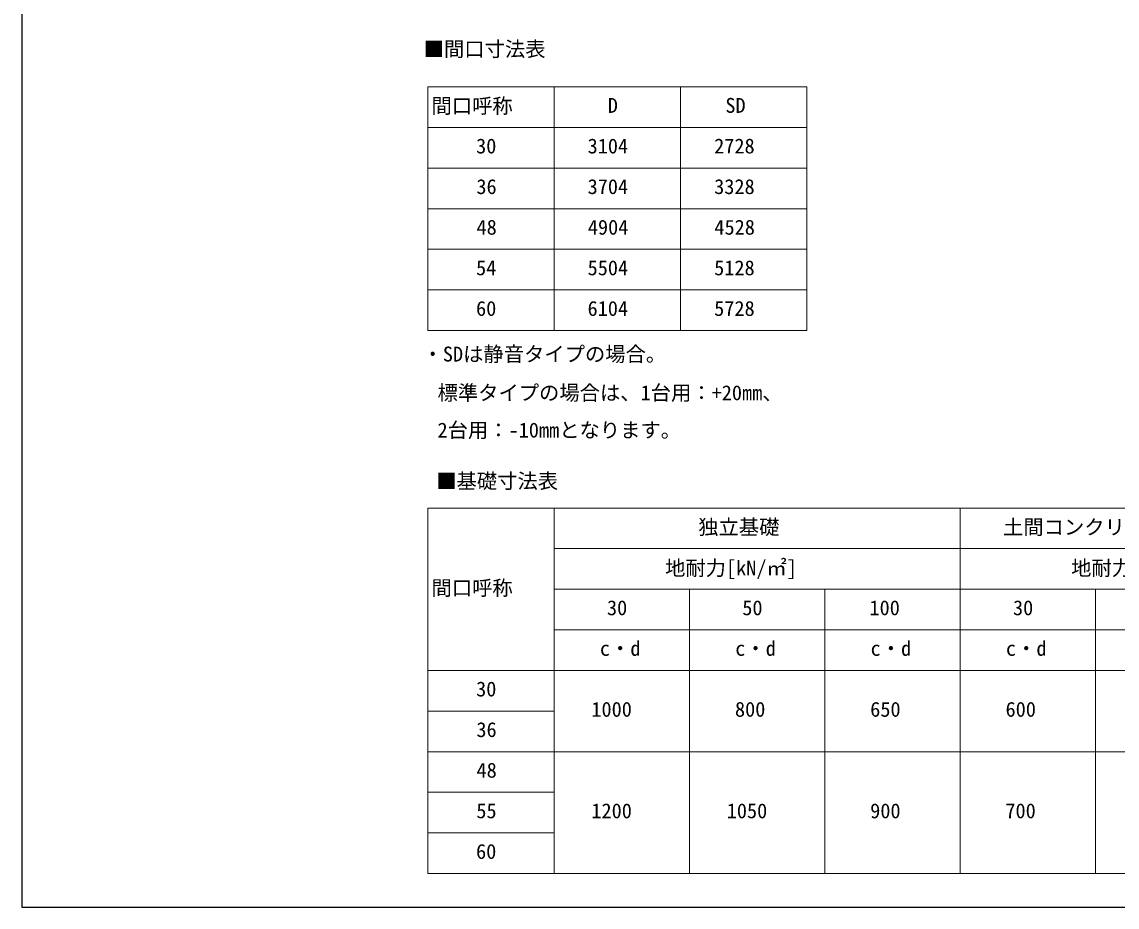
# Model space of a CAD drawing. Units: millimetres, scale not verified. Extents: x -13125 to 13125, y -19494 to 19412.
# Drawn here: x -13125 to -987, y -19494 to -9685 of the extents above; entities that cross this region are included whole.
import ezdxf
from ezdxf.enums import TextEntityAlignment as Align

# ---------------------------------------------------------------- set-up
doc = ezdxf.new("R2010")
doc.units = ezdxf.units.MM
doc.header["$LTSCALE"] = 70
doc.layers.add('0-1_TABLE1', color=7, linetype='Continuous', lineweight=18)
doc.layers.add('0-2_USER1', color=3, linetype='Continuous')
doc.layers.add('0-7_YKK_ZWAK', color=7, linetype='Continuous')
doc.styles.add('ＭＳ ゴシック', font='')
doc.styles.get('ＭＳ ゴシック').set_extended_font_data('MS Gothic')

msp = doc.modelspace()

# ---------------------------------------------------------------- linework, layer by layer
at = {"layer": '0-1_TABLE1'}
for p, q in [((-8625, -10404.81), (-4425, -10404.81)), ((-8625, -10404.81), (-8625, -13104.81)), ((-7225, -10404.81), (-7225, -13104.81)), ((-5825, -10404.81), (-5825, -13104.81)), ((-4425, -10404.81), (-4425, -13104.81)), ((-8625, -10854.81), (-4425, -10854.81)), ((-8625, -11304.81), (-4425, -11304.81)), ((-8625, -11754.81), (-4425, -11754.81)), ((-8625, -12204.81), (-4425, -12204.81)), ((-8625, -12654.81), (-4425, -12654.81)), ((-8625, -13104.81), (-4425, -13104.81)), ((-8625, -15071.75), (1775, -15071.75)), ((-8625, -15071.75), (-8625, -19121.75)), ((-7225, -15071.75), (-7225, -19121.75)), ((-2725, -15071.75), (-2725, -19121.75)), ((-7225, -15521.75), (1775, -15521.75)), ((-7225, -15971.75), (1775, -15971.75)), ((-5725, -15971.75), (-5725, -19121.75)), ((-4225, -15971.75), (-4225, -19121.75)), ((-1225, -15971.75), (-1225, -19121.75)), ((-7225, -16421.75), (1775, -16421.75)), ((-8625, -16871.75), (1775, -16871.75)), ((-8625, -17321.75), (-7225, -17321.75)), ((-8625, -17771.75), (1775, -17771.75)), ((-8625, -18221.75), (-7225, -18221.75)), ((-8625, -18671.75), (-7225, -18671.75)), ((-8625, -19121.75), (1775, -19121.75))]:
    msp.add_line(p, q, dxfattribs=at)
at = {"layer": '0-7_YKK_ZWAK'}
msp.add_line((-13125, 18756), (-13125, -19494), dxfattribs=at)
msp.add_lwpolyline([(-13125, -19494), (13125, -19494), (13125, 18756)], dxfattribs=at)

# ---------------------------------------------------------------- texts
at = {"layer": '0-1_TABLE1', "style": 'ＭＳ ゴシック'}
for s, p in [('間口呼称', (-8585.94, -10747.42)), ('D', (-6631.75, -10742.31)), ('SD', (-5328.91, -10742.31)), ('30', (-8091.19, -11192.31)), ('3104', (-6855.47, -11192.31)), ('2728', (-5452.91, -11192.31)), ('36', (-8088, -11642.31)), ('3704', (-6855.47, -11642.31)), ('3328', (-5452.91, -11642.31)), ('48', (-8086.72, -12092.31)), ('4904', (-6852.91, -12092.31)), ('4528', (-5450.36, -12092.31)), ('54', (-8091.83, -12542.31)), ('5504', (-6855.47, -12542.31)), ('5128', (-5452.91, -12542.31)), ('60', (-8091.83, -12992.31)), ('6104', (-6856.11, -12992.31)), ('5728', (-5452.91, -12992.31)), ('独立基礎', (-5629.55, -15415.01)), ('土間コンクリート考慮基礎', (-2251.35, -15415.01)), ('地耐力[kN/㎡]', (-5997.09, -15868.84)), ('地耐力[kN/㎡]', (-1497.09, -15868.84)), ('間口呼称', (-8585.94, -16089.37)), ('30', (-6641.19, -16309.25)), ('50', (-5141.19, -16309.25)), ('100', (-3731.96, -16309.25)), ('30', (-2141.19, -16309.25)), ('c・d', (-6719.18, -16759.25)), ('c・d', (-5219.18, -16759.25)), ('c・d', (-3719.18, -16759.25)), ('c・d', (-2219.18, -16759.25)), ('30', (-8091.19, -17209.25)), ('1000', (-6813.78, -17434.25)), ('800', (-5222.37, -17434.25)), ('650', (-3723.65, -17434.25)), ('600', (-2223.65, -17434.25)), ('36', (-8088, -17659.25)), ('48', (-8086.72, -18109.25)), ('55', (-8088.64, -18559.25)), ('1200', (-6813.78, -18559.25)), ('1050', (-5313.78, -18559.25)), ('900', (-3723.65, -18559.25)), ('700', (-2225.57, -18559.25)), ('60', (-8091.83, -19009.25))]:
    msp.add_text(s, height=165, dxfattribs=at).set_placement(p, align=Align.BOTTOM_LEFT)
at = {"layer": '0-2_USER1', "style": 'ＭＳ ゴシック'}
for s, p in [('■間口寸法表', (-8672.3, -10118.16)), ('・SDは静音タイプの場合。', (-8684.87, -13497.98)), (' 標準タイプの場合は、1台用：+20㎜、', (-8631.18, -13926.67)), (' 2台用：-10mmとなります。', (-8631.18, -14340.02)), ('■基礎寸法表', (-8533.24, -14904.35))]:
    msp.add_text(s, height=165, dxfattribs=at).set_placement(p, align=Align.BOTTOM_LEFT)

doc.saveas('drawing.dxf')
